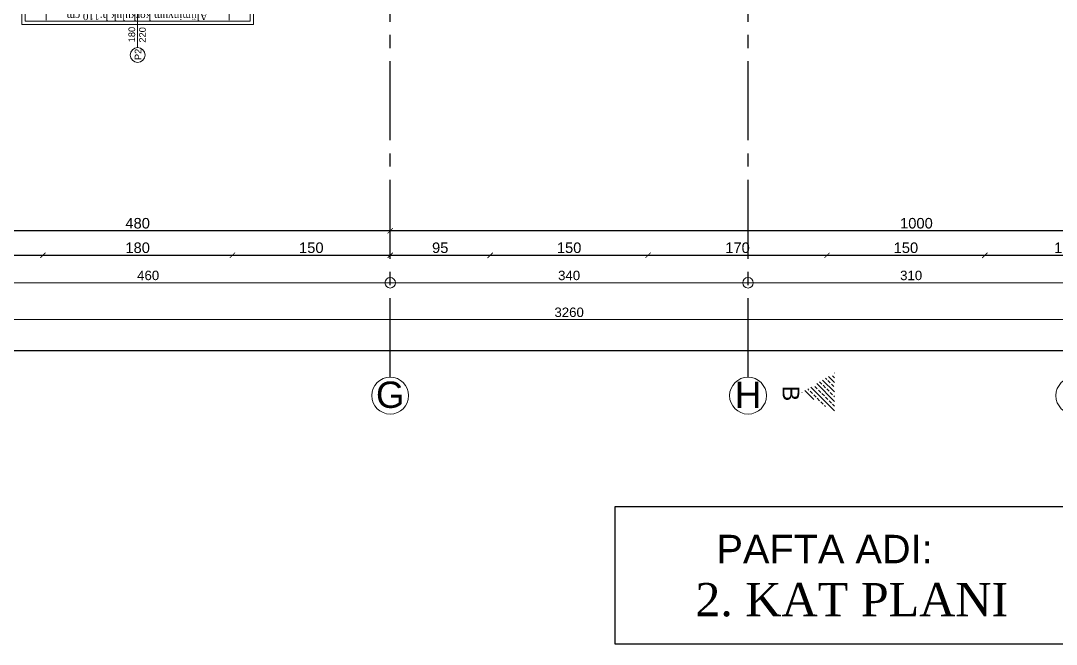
# Model space of a CAD drawing. Header units: millimetres. Extents: x 2778 to 13672, y 1832 to 5175.
# Drawn here: x 9765 to 10749, y 1887 to 2479 of the extents above; entities that cross this region are included whole.
import ezdxf

# ---------------------------------------------------------------- set-up
doc = ezdxf.new("R2010")
doc.units = ezdxf.units.MM
for name, pattern in [('CENTER2', [112.5, 75, -12.5, 12.5, -12.5]), ('DASHDOT2', [12.7, 6.35, -3.175, 0, -3.175]), ('DOTX2', [0.5, 0, -0.5])]:
    doc.linetypes.add(name, pattern=pattern)
for name, color, linetype, lineweight in [('aks', 251, 'DASHDOT2', 35), ('duvar', 232, 'Continuous', 30), ('gorunus2', 21, 'Continuous', 5), ('görünüş', 201, 'Continuous', 18), ('ince', 37, 'Continuous', 0), ('iz', 1, 'DOTX2', 20), ('kesit çizgisi', 1, 'DASHDOT2', 40), ('pencere', 4, 'Continuous', 18), ('sıva dış', 30, 'Continuous', 9), ('sıva iç', 21, 'Continuous', 0), ('tarama', 251, 'Continuous', 0), ('yazı', 11, 'Continuous', 20), ('çerceve', 4, 'Continuous', 30), ('ÖLÇÜ İÇ', 7, 'Continuous', 9)]:
    doc.layers.add(name, color=color, linetype=linetype, lineweight=lineweight)
for name, color, linetype in [('İÇÖLÇÜ', 7, 'Continuous'), ('Standart', 7, 'Continuous'), ('Ölçülendirme', 7, 'Continuous')]:
    doc.layers.add(name, color=color, linetype=linetype)
doc.styles.add('arial_1_18', font='arial.ttf', dxfattribs={"height": 0.2})
doc.styles.add('MEKANISIMLERI', font='arial.ttf', dxfattribs={"height": 12})
doc.styles.get("Standard").update_dxf_attribs({"font": 'arial.ttf'})
doc.styles.add('Times roman', font='times.ttf')
doc.dimstyles.new('zulay iç ölçü', dxfattribs={"dimtxt": 10, "dimasz": 5, "dimexe": 0.18, "dimexo": 0, "dimgap": 2, "dimtad": 3, "dimdec": 0, "dimzin": 0, "dimdsep": 46, "dimtxsty": 'Standard', "dimblk": 'ARCHTICK', "dimcen": 0.09, "dimse1": 1, "dimse2": 1, "dimadec": 0, "dimazin": 0, "dimtfac": 1, "dimtdec": 0, "dimtix": 1, "dimtofl": 0, "dimtmove": 0, "dimatfit": 3, "dimldrblk": 'ARCHTICK', "dimfxl": 1, "dimtolj": 1, "dimtzin": 0, "dimarcsym": 0})

# ---------------------------------------------------------------- blocks, each defined once
blk = doc.blocks.new('IDE242Entity1388')
at = {"layer": 'Ölçülendirme', "color": 1, "linetype": 'Continuous', "lineweight": 5}
for points in [[(-8, -328), (3268, -328)], [(-8, -363), (3268, -363)]]:
    blk.add_lwpolyline(points, dxfattribs=at)
for centre in [(1460, -328), (1800, -328)]:
    blk.add_circle(centre, 5, dxfattribs=at)
at = {"layer": 'Ölçülendirme', "color": 1, "linetype": 'Continuous', "lineweight": 5, "style": 'arial_1_18'}
for s, p in [('460', (1219.51, -325.5)), ('340', (1619.51, -325.5)), ('310', (1944.51, -325.5)), ('3260', (1616.02, -360.5))]:
    blk.add_text(s, height=9, dxfattribs=at).set_placement(p)
blk = doc.blocks.new('_ArchTick')
at = {"color": 0, "linetype": 'ByBlock', "const_width": 0.15}
blk.add_lwpolyline([(-0.5, -0.5), (0.5, 0.5)], dxfattribs=at)
blk = doc.blocks.new('*D2697')
at = {"layer": 'Defpoints', "color": 0, "transparency": 16777216}
for p in [(8656.17, 2165.17), (8656.17, 2156.64), (13386.17, 2156.64)]:
    blk.add_point(p, dxfattribs=at)
at = {"layer": 'ÖLÇÜ İÇ', "color": 0, "lineweight": -2, "transparency": 16777216}
blk.add_line((13386.17, 2165.17), (8656.17, 2165.17), dxfattribs=at)
at = {"layer": 'ÖLÇÜ İÇ', "color": 0, "lineweight": -2, "transparency": 16777216, "xscale": 5, "yscale": 5, "zscale": 5, "rotation": 180}
blk.add_blockref('_ArchTick', (8656.17, 2165.17), dxfattribs=at)
at = {"layer": 'ÖLÇÜ İÇ', "color": 0, "lineweight": -2, "transparency": 16777216, "xscale": 5, "yscale": 5, "zscale": 5}
blk.add_blockref('_ArchTick', (13386.17, 2165.17), dxfattribs=at)
at = {"layer": 'ÖLÇÜ İÇ', "color": 0, "transparency": 16777216, "insert": (11021.17, 2172.28), "char_height": 10, "attachment_point": 5}
blk.add_mtext('\\A1;4730', dxfattribs=at)
blk = doc.blocks.new('WWE')
at = {"layer": 'duvar'}
for p, q in [((1010460.07, -375776.08), (1010460.07, -375756.08)), ((1010640.07, -375776.08), (1010640.07, -375756.08))]:
    blk.add_line(p, q, dxfattribs=at)
at = {"layer": 'görünüş'}
for p, q in [((1010450.07, -375754.08), (1010450.07, -375751.08)), ((1010450.07, -375751.08), (1010650.07, -375751.08)), ((1010650.07, -375754.08), (1010650.07, -375751.08))]:
    blk.add_line(p, q, dxfattribs=at)
at = {"layer": 'ince'}
for p, q in [((1010519.07, -375763.08), (1010468.57, -375763.08)), ((1010519.07, -375765.08), (1010468.57, -375765.08)), ((1010471.07, -375761.58), (1010516.57, -375761.58)), ((1010471.07, -375766.58), (1010516.57, -375766.58)), ((1010635.07, -375765.08), (1010527.57, -375765.08)), ((1010635.07, -375767.08), (1010527.57, -375767.08)), ((1010635.07, -375763.58), (1010530.07, -375763.58)), ((1010518.57, -375768.58), (1010467.57, -375768.58)), ((1010530.07, -375768.58), (1010635.07, -375768.58))]:
    blk.add_line(p, q, dxfattribs=at)
at = {"layer": 'iz', "ltscale": 0.1}
for p, q in [((1010463.09, -375761.55), (1010463.09, -375700.05)), ((1010640.07, -375756.08), (1010460.07, -375756.08)), ((1010460.07, -375776.08), (1010640.07, -375776.08))]:
    blk.add_line(p, q, dxfattribs=at)
blk.add_arc((1010463.44, -375761.18), 61.13, 359.63152, 90.32293, dxfattribs=at)
at = {"layer": 'pencere'}
for p, q in [((1010464.07, -375763.58), (1010460.07, -375763.58)), ((1010468.57, -375761.58), (1010463.07, -375761.58)), ((1010463.07, -375761.58), (1010463.07, -375763.58)), ((1010463.07, -375763.58), (1010464.07, -375763.58)), ((1010464.07, -375766.58), (1010464.07, -375763.58)), ((1010464.07, -375763.58), (1010464.07, -375766.58)), ((1010465.07, -375766.58), (1010464.07, -375766.58)), ((1010464.07, -375766.58), (1010468.57, -375766.58)), ((1010465.07, -375768.58), (1010465.07, -375766.58)), ((1010467.57, -375765.08), (1010467.57, -375763.08)), ((1010467.57, -375763.08), (1010468.57, -375763.08)), ((1010468.57, -375765.08), (1010467.57, -375765.08)), ((1010468.57, -375763.08), (1010468.57, -375761.58)), ((1010468.57, -375766.58), (1010468.57, -375765.08)), ((1010519.07, -375763.08), (1010519.07, -375761.58)), ((1010519.07, -375761.58), (1010524.57, -375761.58)), ((1010520.07, -375763.08), (1010519.07, -375763.08)), ((1010519.07, -375766.58), (1010519.07, -375765.08)), ((1010519.07, -375765.08), (1010520.07, -375765.08)), ((1010523.57, -375766.58), (1010519.07, -375766.58)), ((1010520.07, -375765.08), (1010520.07, -375763.08)), ((1010522.57, -375768.58), (1010522.57, -375766.58)), ((1010522.57, -375766.58), (1010523.57, -375766.58)), ((1010523.57, -375766.58), (1010523.57, -375763.58)), ((1010523.57, -375763.58), (1010527.57, -375763.58)), ((1010524.57, -375763.58), (1010523.57, -375763.58)), ((1010523.57, -375763.58), (1010523.57, -375766.58)), ((1010524.57, -375761.58), (1010524.57, -375763.58)), ((1010527.57, -375765.08), (1010526.57, -375765.08)), ((1010526.57, -375765.08), (1010526.57, -375767.08)), ((1010526.57, -375767.08), (1010527.57, -375767.08)), ((1010527.57, -375763.58), (1010527.57, -375765.08)), ((1010527.57, -375767.08), (1010527.57, -375768.58)), ((1010635.07, -375765.08), (1010635.07, -375763.58)), ((1010635.07, -375763.58), (1010635.07, -375763.58)), ((1010635.07, -375763.58), (1010640.07, -375763.58)), ((1010636.07, -375765.08), (1010635.07, -375765.08)), ((1010635.07, -375768.58), (1010635.07, -375767.08)), ((1010635.07, -375767.08), (1010636.07, -375767.08)), ((1010636.07, -375767.08), (1010636.07, -375765.08)), ((1010460.07, -375768.58), (1010465.07, -375768.58)), ((1010527.57, -375768.58), (1010522.57, -375768.58)), ((1010640.07, -375768.58), (1010635.07, -375768.58)), ((1010635.07, -375768.58), (1010635.07, -375768.58))]:
    blk.add_line(p, q, dxfattribs=at)
at = {"layer": 'sıva dış'}
for p, q in [((1010463.07, -375787.08), (1010463.07, -375768.58)), ((1010637.07, -375787.08), (1010637.07, -375768.58))]:
    blk.add_line(p, q, dxfattribs=at)
at = {"layer": 'sıva iç'}
for p, q in [((1010462.07, -375763.58), (1010462.07, -375754.08)), ((1010638.07, -375763.58), (1010638.07, -375754.08))]:
    blk.add_line(p, q, dxfattribs=at)
at = {"layer": 'sıva iç', "color": 1}
for p, q in [((1010440.07, -375791.08), (1010440.07, -375776.08)), ((1010443.07, -375788.08), (1010443.07, -375776.08)), ((1010450.07, -375776.08), (1010450.07, -375776.08)), ((1010657.07, -375776.08), (1010657.07, -375788.08)), ((1010660.07, -375776.08), (1010660.07, -375791.08)), ((1010462.68, -375788.08), (1010443.07, -375788.08)), ((1010657.07, -375788.08), (1010462.68, -375788.08)), ((1010462.68, -375791.08), (1010440.07, -375791.08)), ((1010660.07, -375791.08), (1010462.68, -375791.08))]:
    blk.add_line(p, q, dxfattribs=at)
at = {"layer": 'yazı'}
blk.add_line((1010550.07, -375813.13), (1010550.07, -375776.08), dxfattribs=at)
blk.add_circle((1010550.07, -375820.13), 7, dxfattribs=at)
at = {"layer": 'yazı', "style": 'Times roman'}
blk.add_text('%%UAlüminyum korkuluk h:110 cm', height=6.9967, rotation=180, dxfattribs=at).set_placement((1010616.65, -375779.95))
at = {"layer": 'yazı'}
for s, p in [('180', (1010547.68, -375808.07)), ('220', (1010557.83, -375808.39)), ('P2', (1010553.61, -375824.95))]:
    blk.add_text(s, height=6.328, rotation=90, dxfattribs=at).set_placement(p)

msp = doc.modelspace()

# ---------------------------------------------------------------- hatches: boundary and pattern name
at = {"layer": 'tarama'}
h = msp.add_hatch(dxfattribs=at)
h.set_pattern_fill('ANSI33', color=256, style=0)
h.set_pattern_definition([(315, (-12021.869, 187839.743), (-4.49012806, -4.49012806), []), (315, (-12017.379, 187839.743), (-4.49012806, -4.49012806), [3.175, -1.5875])])
h.paths.add_polyline_path([(10507.33, 2125.78), (10538.35, 2144.35), (10538.35, 2107.2)])

# ---------------------------------------------------------------- linework, layer by layer
at = {"layer": 'aks', "color": 251, "linetype": 'CENTER2', "lineweight": -3}
for points in [[(10116.17, 2140.23), (10116.17, 5100.23)], [(10456.17, 2140.23), (10456.17, 5100.23)]]:
    msp.add_lwpolyline(points, dxfattribs=at)
at = {"layer": 'aks', "color": 30, "linetype": 'Continuous', "lineweight": 5}
for centre in [(10116.17, 2122.73), (10456.17, 2122.73), (10766.17, 2122.73)]:
    msp.add_circle(centre, 17.5, dxfattribs=at)
at = {"layer": 'İÇÖLÇÜ'}
for p, q in [((10116.17, 2279.29), (9636.17, 2279.29)), ((11116.17, 2279.29), (10116.17, 2279.29)), ((9636.17, 2256.02), (9786.17, 2256.02)), ((9786.17, 2256.02), (9966.17, 2256.02)), ((9966.17, 2256.02), (10116.17, 2256.02)), ((10116.17, 2256.02), (10211.17, 2256.02)), ((10211.17, 2256.02), (10361.17, 2256.02)), ((10361.17, 2256.02), (10531.17, 2256.02)), ((10531.17, 2256.02), (10681.17, 2256.02)), ((10681.17, 2256.02), (10836.17, 2256.02))]:
    msp.add_line(p, q, dxfattribs=at)
at = {"layer": 'çerceve'}
for p, q in [((10329.95, 2017.57), (11565.14, 2017.57)), ((10329.95, 1886.63), (10329.95, 2017.57)), ((11565.14, 1886.63), (10329.95, 1886.63))]:
    msp.add_line(p, q, dxfattribs=at)

# ---------------------------------------------------------------- block references
at = {"layer": 'İÇÖLÇÜ', "xscale": 5, "yscale": 5, "zscale": 5, "rotation": 180}
for p in [(10116.17, 2279.29), (9786.17, 2256.02), (9966.17, 2256.02), (10116.17, 2256.02), (10211.17, 2256.02), (10361.17, 2256.02), (10531.17, 2256.02), (10681.17, 2256.02)]:
    msp.add_blockref('_ArchTick', p, dxfattribs=at)
at = {"layer": 'İÇÖLÇÜ', "xscale": 5, "yscale": 5, "zscale": 5}
for p in [(10116.17, 2279.29), (9786.17, 2256.02), (9966.17, 2256.02), (10116.17, 2256.02), (10211.17, 2256.02), (10361.17, 2256.02), (10531.17, 2256.02), (10681.17, 2256.02)]:
    msp.add_blockref('_ArchTick', p, dxfattribs=at)
at = {"layer": 'Standart'}
msp.add_blockref('IDE242Entity1388', (8656.17, 2557.89), dxfattribs=at)
at = {"layer": 'sıva iç'}
msp.add_blockref('WWE', (-1000673.9, 378266.31), dxfattribs=at)

# ---------------------------------------------------------------- texts
at = {"layer": 'aks', "color": 1, "linetype": 'Continuous', "lineweight": 5, "style": 'arial_1_18'}
for s, p in [('G', (10102.6, 2111.11)), ('H', (10443.57, 2111.11))]:
    msp.add_text(s, height=25, dxfattribs=at).set_placement(p)
at = {"layer": 'gorunus2', "style": 'Times roman'}
msp.add_text('2. KAT PLANI', height=31.5, dxfattribs=at).set_placement((10406.06, 1913.3))
at = {"layer": 'İÇÖLÇÜ', "char_height": 10, "attachment_point": 5}
for s, insert in [('\\A1;480', (9876.17, 2286.39)), ('\\A1;1000', (10616.17, 2286.39)), ('\\A1;180', (9876.17, 2263.12)), ('\\A1;150', (10041.17, 2263.12)), ('\\A1;95', (10163.67, 2263.12)), ('\\A1;150', (10286.17, 2263.12)), ('\\A1;170', (10446.17, 2263.12)), ('\\A1;150', (10606.17, 2263.12)), ('\\A1;155', (10758.67, 2263.12))]:
    msp.add_mtext(s, dxfattribs=dict(at, insert=insert))
at = {"layer": 'kesit çizgisi', "color": 1}
msp.add_text('B', height=15.82, rotation=270, dxfattribs=at).set_placement((10489.07, 2132.19))
at = {"layer": 'çerceve', "style": 'MEKANISIMLERI'}
msp.add_text('PAFTA ADI:', height=27, dxfattribs=at).set_placement((10426.21, 1963.57))

# ---------------------------------------------------------------- dimensions: what is measured, and where the dimension line sits
at = {"layer": 'ÖLÇÜ İÇ', "color": 1}
dim = msp.add_linear_dim(base=(8656.17, 2165.17), p1=(13386.17, 2156.64), p2=(8656.17, 2156.64), dimstyle='zulay iç ölçü', dxfattribs=at)
dim.commit()
dim.dimension.update_dxf_attribs({"geometry": '*D2697', "text_midpoint": (11021.17, 2172.28)})

doc.saveas('drawing.dxf')
